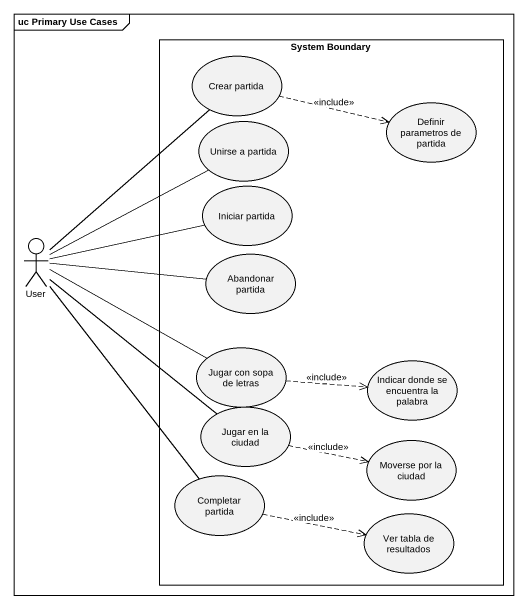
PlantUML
@startuml
mainframe uc Primary Use Cases
rectangle "System Boundary" as System_Boundary {
  usecase "Crear partida" as Crear_partida
  usecase "Unirse a partida" as Unirse_a_partida
  usecase "Definir parametros de partida" as Definir_parametros_de
  usecase "Iniciar partida" as Iniciar_partida
  usecase "Abandonar partida" as Abandonar_partida
  usecase "Jugar con sopa de letras" as Jugar_con_sopa_de_letras
  usecase "Indicar donde se encuentra la palabra" as Indicar_donde_se_encuentra
  usecase "Jugar en la ciudad" as Jugar_en_la_ciudad
  usecase "Moverse por la ciudad" as Moverse_por_la_ciudad
  usecase "Completar partida" as Completar_partida
  usecase "Ver tabla de resultados" as Ver_tabla_de_resultados
}
actor User
Crear_partida .right.> Definir_parametros_de : <<include>>
User -up- Crear_partida
User -up- Unirse_a_partida
User -right- Iniciar_partida
User -right- Abandonar_partida
User -right- Jugar_con_sopa_de_letras
User -- Jugar_en_la_ciudad
User -- Completar_partida
Jugar_con_sopa_de_letras .right.> Indicar_donde_se_encuentra : <<include>>
Jugar_en_la_ciudad .right.> Moverse_por_la_ciudad : <<include>>
Completar_partida .right.> Ver_tabla_de_resultados : <<include>>
@enduml
